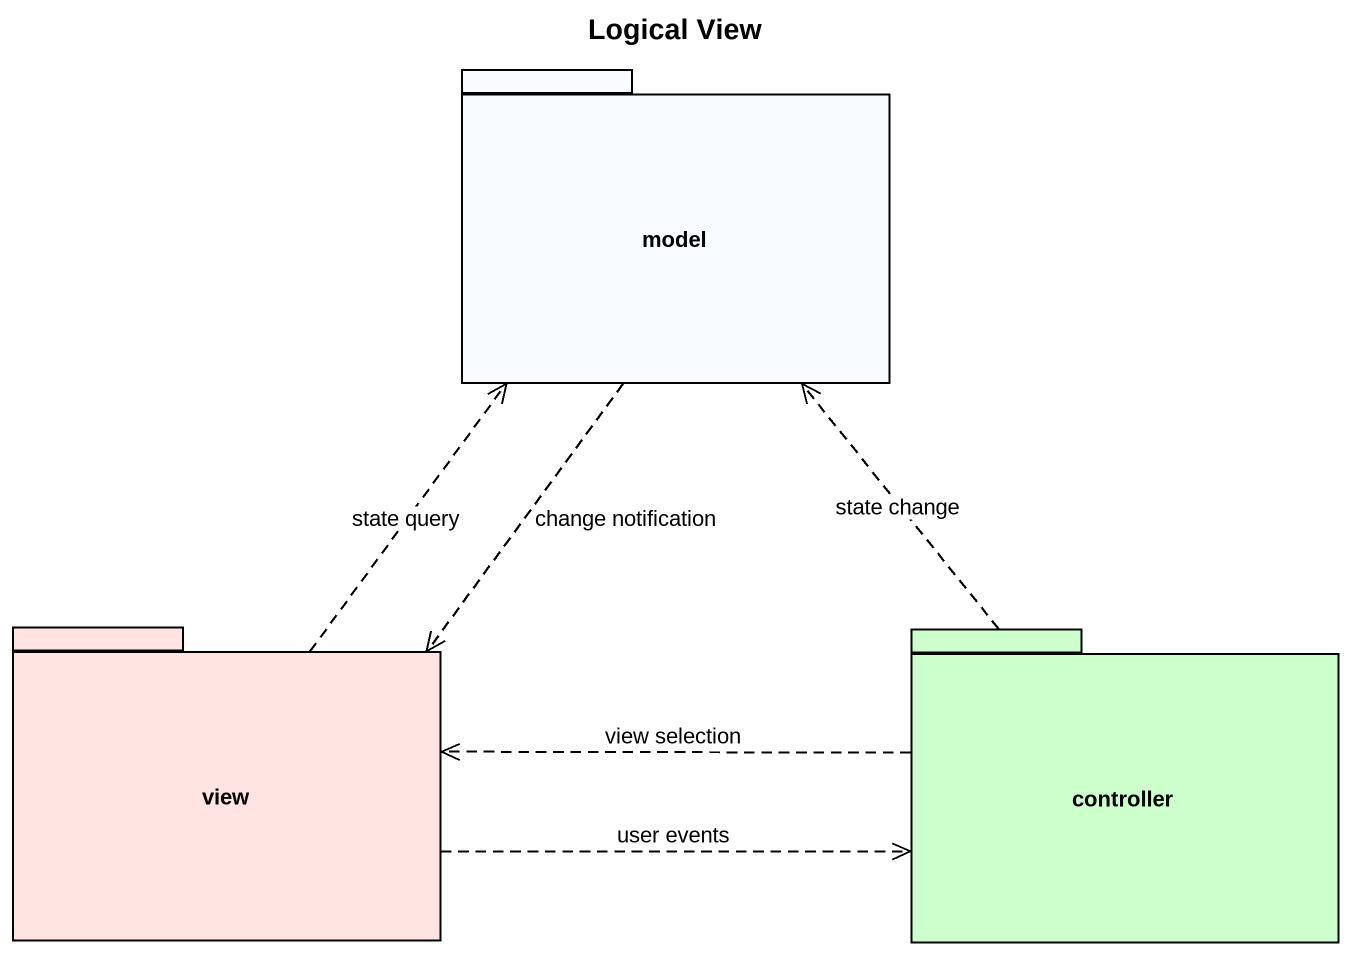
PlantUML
@startuml
title Logical View
package model {
}
package view #FFE4E1 {
}
package controller #CCFFCC {
}
model ..> view : change notification
view .up.> model : state query
view .right.> controller : user events
controller .up.> model : state change
controller .left.> view : view selection
@enduml
